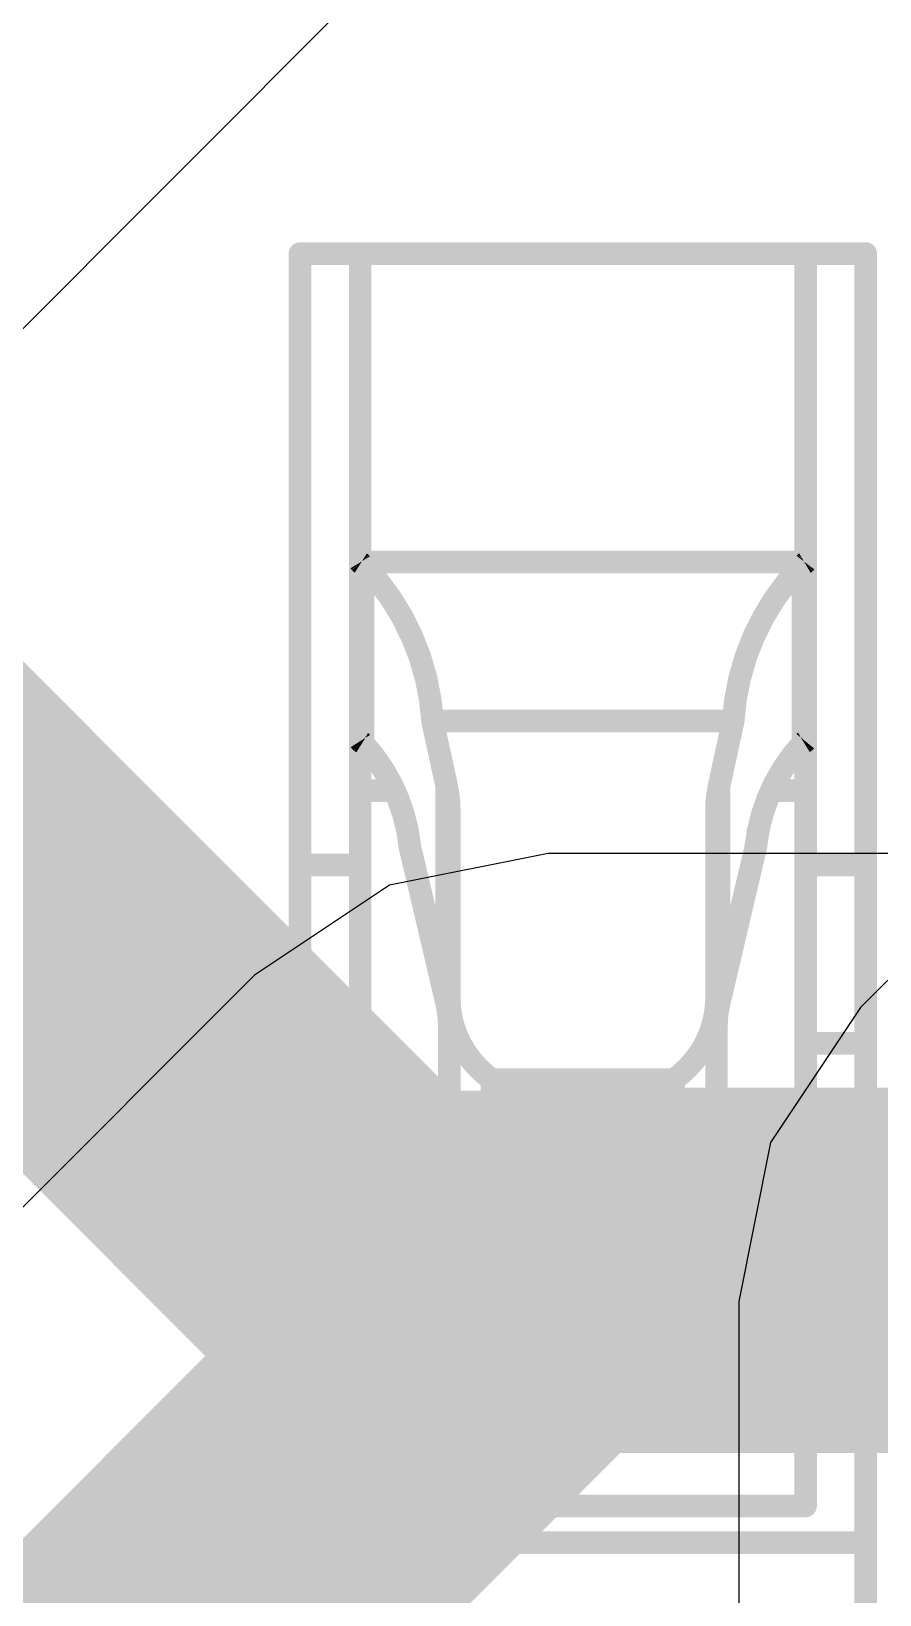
# Model space of a CAD drawing. Header units: inches. Extents: x -11 to 5433, y -4 to 5447.
# Drawn here: x 18.43 to 18.907, y 26.646 to 27.523 of the extents above; entities that cross this region are included whole.
import ezdxf

# ---------------------------------------------------------------- set-up
doc = ezdxf.new("R2010")
doc.units = ezdxf.units.IN
for name, color, linetype in [('Bottom Layer', 5, 'Continuous'), ('Bottom Solder', 6, 'Continuous'), ('Ground', 16, 'Continuous'), ('Mechanical 4', 56, 'Continuous'), ('Top Layer', 1, 'Continuous')]:
    doc.layers.add(name, color=color, linetype=linetype)

# ---------------------------------------------------------------- blocks, each defined once
blk = doc.blocks.new('WQFN_30_EP_2_5_4_5__B_27')
at = {"layer": 'Bottom Solder'}
blk.add_line((0.68417186, 1.90244222), (-5421.1859699, -5425.6862022), dxfattribs=at)

msp = doc.modelspace()

# ---------------------------------------------------------------- linework, layer by layer
at = {"layer": 'Bottom Layer'}
for points in [[(13.17094394, 32.2802758, 0.2032, 0.2032, 0), (18.6244738, 26.82674594, 0.2032, 0.2032, 0)], [(18.6244738, 26.82674594, 0.2032, 0.2032, 0), (21.05724008, 26.82674594, 0.2032, 0.2032, 0)]]:
    msp.add_lwpolyline(points, format="xyseb", dxfattribs=at)
msp.add_lwpolyline([(18.5736738, 26.82674594, 0.1016, 0.1016, 1), (18.6752738, 26.82674594, 0.1016, 0.1016, 1)], format="xyseb", close=True, dxfattribs=at)
msp.add_lwpolyline([(18.5736738, 26.82674594, 0.1016, 0.1016, 1), (18.6752738, 26.82674594, 0.1016, 0.1016, 1)], format="xyseb", close=True, dxfattribs=at)
at = {"layer": 'Ground'}
for p, q in [((18.72048326, 27.0615029), (18.63128862, 27.043761)), ((20.69328602, 27.0615029), (18.72048326, 27.0615029)), ((18.63128862, 27.043761), (18.55567282, 26.99323532)), ((18.55567282, 26.99323532), (15.00275892, 23.44032142))]:
    msp.add_line(p, q, dxfattribs=at)
for points in [[(15.113, 23.22094162, 0.2032, 0.2032, 0), (18.72048326, 26.82842488, 0.2032, 0.2032, 0)], [(18.72048326, 26.82842488, 0.2032, 0.2032, 0), (21.05891902, 26.82842488, 0.2032, 0.2032, 0)]]:
    msp.add_lwpolyline(points, format="xyseb", dxfattribs=at)
msp.add_lwpolyline([(18.66968326, 26.82842488, 0.1016, 0.1016, 1), (18.77128326, 26.82842488, 0.1016, 0.1016, 1)], format="xyseb", close=True, dxfattribs=at)
msp.add_lwpolyline([(18.66968326, 26.82842488, 0.1016, 0.1016, 1), (18.77128326, 26.82842488, 0.1016, 0.1016, 1)], format="xyseb", close=True, dxfattribs=at)
at = {"layer": 'Mechanical 4'}
for points in [[(18.5811541, 27.39794622, 0.0127, 0.0127, 0), (18.8986541, 27.39794622, 0.0127, 0.0127, 0)], [(18.5811541, 26.5149457, 0.0127, 0.0127, 0), (18.5811541, 27.39794622, 0.0127, 0.0127, 0)], [(18.61490562, 26.69548128, 0.0127, 0.0127, 0), (18.61490562, 27.39794622, 0.0127, 0.0127, 0)], [(18.86490512, 26.69548128, 0.0127, 0.0127, 0), (18.86490512, 27.39794622, 0.0127, 0.0127, 0)], [(18.8986541, 26.5149457, 0.0127, 0.0127, 0), (18.8986541, 27.39794622, 0.0127, 0.0127, 0)], [(18.6149996, 27.224609, 0.0127, 0.0127, -0.03260548548649916), (18.61490308, 27.22474616, 0.0127, 0.0127, 0)], [(18.61490562, 27.22494682, 0.0127, 0.0127, 0), (18.86490512, 27.22494682, 0.0127, 0.0127, 0)], [(18.61507072, 27.22453788, 0.0127, 0.0127, -0.02828759408060584), (18.61500214, 27.224609, 0.0127, 0.0127, 0)], [(18.6151647, 27.22445914, 0.0127, 0.0127, -0.02675080186849465), (18.61507072, 27.22453788, 0.0127, 0.0127, 0)], [(18.61528916, 27.22437278, 0.0127, 0.0127, -0.02199381115242386), (18.6151647, 27.22445914, 0.0127, 0.0127, 0)], [(18.6154568, 27.22427626, 0.0127, 0.0127, -0.01668692772783663), (18.61528916, 27.22437278, 0.0127, 0.0127, 0)], [(18.61566, 27.22416958, 0.0127, 0.0127, -0.009375562057051054), (18.61545426, 27.22427626, 0.0127, 0.0127, 0)], [(18.61589876, 27.22405528, 0.0127, 0.0127, -0.005205298958764762), (18.61566, 27.22416704, 0.0127, 0.0127, 0)], [(18.61589876, 27.22405528, 0.0127, 0.0127, 0), (18.6161553, 27.2239359, 0.0127, 0.0127, 0)], [(18.6161553, 27.2239359, 0.0127, 0.0127, 0), (18.61642454, 27.22381652, 0.0127, 0.0127, 0)], [(18.61642454, 27.12343572, 0.0127, 0.0127, 0), (18.61642454, 27.22381652, 0.0127, 0.0127, 0)], [(18.61642454, 27.22381652, 0.0127, 0.0127, -0.1798941776662689), (18.65553292, 27.13571154, 0.0127, 0.0127, 0)], [(18.82427782, 27.13571154, 0.0127, 0.0127, -0.1798941776662689), (18.8633862, 27.22381652, 0.0127, 0.0127, 0)], [(18.8633862, 27.22381652, 0.0127, 0.0127, 0), (18.86389674, 27.22405274, 0.0127, 0.0127, 0)], [(18.8633862, 27.12343572, 0.0127, 0.0127, 0), (18.8633862, 27.22381652, 0.0127, 0.0127, 0)], [(18.86389674, 27.22405274, 0.0127, 0.0127, 0), (18.86413296, 27.2241645, 0.0127, 0.0127, 0)], [(18.86434378, 27.22427118, 0.0127, 0.0127, -0.007070259486495799), (18.86413296, 27.2241645, 0.0127, 0.0127, 0)], [(18.86451904, 27.22437024, 0.0127, 0.0127, -0.01220881842591889), (18.86434124, 27.22427118, 0.0127, 0.0127, 0)], [(18.86466128, 27.22446168, 0.0127, 0.0127, -0.0226198299824085), (18.86452158, 27.22437024, 0.0127, 0.0127, 0)], [(18.8647578, 27.22454042, 0.0127, 0.0127, -0.03188108946924417), (18.86465874, 27.22446168, 0.0127, 0.0127, 0)], [(18.86482384, 27.22461408, 0.0127, 0.0127, -0.0374457797571103), (18.8647578, 27.22454042, 0.0127, 0.0127, 0)], [(18.86486956, 27.22468012, 0.0127, 0.0127, -0.03268866416232082), (18.86482384, 27.22461154, 0.0127, 0.0127, 0)], [(18.86490258, 27.22474616, 0.0127, 0.0127, -0.01323434485306156), (18.86486702, 27.22468012, 0.0127, 0.0127, 0)], [(18.65553292, 27.13571154, 0.0127, 0.0127, 0), (18.82427782, 27.13571154, 0.0127, 0.0127, 0)], [(18.65553292, 27.13571154, 0.0127, 0.0127, 0), (18.6633866, 27.0996156, 0.0127, 0.0127, 0)], [(18.81642414, 27.0996156, 0.0127, 0.0127, 0), (18.82427782, 27.13571154, 0.0127, 0.0127, 0)], [(18.61500214, 27.1244949, 0.0127, 0.0127, -0.02859692925153293), (18.61490308, 27.12467778, 0.0127, 0.0127, 0)], [(18.6151647, 27.12429678, 0.0127, 0.0127, -0.05432141872401224), (18.61500468, 27.12449744, 0.0127, 0.0127, 0)], [(18.61528916, 27.1241774, 0.0127, 0.0127, -0.02338615140258092), (18.6151647, 27.12429424, 0.0127, 0.0127, 0)], [(18.61545426, 27.12405294, 0.0127, 0.0127, -0.01856230619696064), (18.61528916, 27.12417994, 0.0127, 0.0127, 0)], [(18.61566, 27.12390816, 0.0127, 0.0127, -0.01073692511027634), (18.61545426, 27.1240504, 0.0127, 0.0127, 0)], [(18.61589876, 27.12375576, 0.0127, 0.0127, -0.006054831021714916), (18.61566254, 27.12390816, 0.0127, 0.0127, 0)], [(18.61589876, 27.1237583, 0.0127, 0.0127, 0), (18.6161553, 27.12359828, 0.0127, 0.0127, 0)], [(18.6161553, 27.12359828, 0.0127, 0.0127, 0), (18.61642454, 27.12343572, 0.0127, 0.0127, 0)], [(18.61642454, 27.12343826, 0.0127, 0.0127, -0.1625908253546253), (18.64286594, 27.0649446, 0.0127, 0.0127, 0)], [(18.8369448, 27.0649446, 0.0127, 0.0127, -0.1625908253546254), (18.8633862, 27.12343826, 0.0127, 0.0127, 0)], [(18.8633862, 27.12343572, 0.0127, 0.0127, 0), (18.86389674, 27.12375322, 0.0127, 0.0127, 0)], [(18.86413296, 27.12390308, 0.0127, 0.0127, -0.004820614393977615), (18.86389674, 27.12375322, 0.0127, 0.0127, 0)], [(18.86434124, 27.12404532, 0.0127, 0.0127, -0.00811995884739656), (18.86413042, 27.12390308, 0.0127, 0.0127, 0)], [(18.86451904, 27.12418248, 0.0127, 0.0127, -0.01372913838490417), (18.86434124, 27.12404786, 0.0127, 0.0127, 0)], [(18.86465874, 27.12429932, 0.0127, 0.0127, -0.02446216601985959), (18.86452158, 27.12417994, 0.0127, 0.0127, 0)], [(18.8647578, 27.124406, 0.0127, 0.0127, -0.03231853505948347), (18.86465874, 27.12429932, 0.0127, 0.0127, 0)], [(18.86482384, 27.12450252, 0.0127, 0.0127, -0.03504147992370631), (18.8647578, 27.124406, 0.0127, 0.0127, 0)], [(18.86486956, 27.12459142, 0.0127, 0.0127, -0.02840446087990029), (18.86482384, 27.12450252, 0.0127, 0.0127, 0)], [(18.86490512, 27.12467524, 0.0127, 0.0127, -0.01102179296441931), (18.86486956, 27.12458888, 0.0127, 0.0127, 0)], [(18.61490562, 27.09661078, 0.0127, 0.0127, 0), (18.633567, 27.09661078, 0.0127, 0.0127, 0)], [(18.6633866, 26.9776575, 0.0127, 0.0127, 0), (18.6633866, 27.0996156, 0.0127, 0.0127, 0)], [(18.6633866, 27.0996156, 0.0127, 0.0127, -0.05365795323476556), (18.66490552, 27.085544, 0.0127, 0.0127, 0)], [(18.81490522, 27.085544, 0.0127, 0.0127, -0.05365795323520318), (18.81642414, 27.0996156, 0.0127, 0.0127, 0)], [(18.81642414, 26.9776575, 0.0127, 0.0127, 0), (18.81642414, 27.0996156, 0.0127, 0.0127, 0)], [(18.84624374, 27.09661078, 0.0127, 0.0127, 0), (18.86490512, 27.09661078, 0.0127, 0.0127, 0)], [(18.66490552, 26.86619468, 0.0127, 0.0127, 0), (18.66490552, 27.085544, 0.0127, 0.0127, 0)], [(18.81490522, 26.86619468, 0.0127, 0.0127, 0), (18.81490522, 27.085544, 0.0127, 0.0127, 0)], [(18.6428634, 27.06494714, 0.0127, 0.0127, 0), (18.6633866, 26.9776575, 0.0127, 0.0127, 0)], [(18.81642414, 26.9776575, 0.0127, 0.0127, 0), (18.8369448, 27.06494714, 0.0127, 0.0127, 0)], [(18.5811541, 27.05494462, 0.0127, 0.0127, 0), (18.61490562, 27.05494462, 0.0127, 0.0127, 0)], [(18.86490512, 27.05494462, 0.0127, 0.0127, 0), (18.8986541, 27.05494462, 0.0127, 0.0127, 0)], [(18.6889136, 26.93460704, 0.0127, 0.0127, -0.2374801051851251), (18.66490552, 26.97917896, 0.0127, 0.0127, 0)], [(18.81490522, 26.97917896, 0.0127, 0.0127, -0.2374801051860468), (18.79089714, 26.93460704, 0.0127, 0.0127, 0)], [(18.6633866, 26.9776575, 0.0127, 0.0127, -0.05786387190151768), (18.66490552, 26.96463492, 0.0127, 0.0127, 0)], [(18.81490522, 26.96463492, 0.0127, 0.0127, -0.05786387190108001), (18.81642414, 26.9776575, 0.0127, 0.0127, 0)], [(18.5811541, 26.95494482, 0.0127, 0.0127, 0), (18.61490562, 26.95494482, 0.0127, 0.0127, 0)], [(18.86490512, 26.95494482, 0.0127, 0.0127, 0), (18.8986541, 26.95494482, 0.0127, 0.0127, 0)], [(18.68891614, 26.93460704, 0.0127, 0.0127, 0), (18.7908946, 26.93460704, 0.0127, 0.0127, 0)], [(18.68891614, 26.82494508, 0.0127, 0.0127, 0), (18.68891614, 26.93460704, 0.0127, 0.0127, 0)], [(18.7908946, 26.82494508, 0.0127, 0.0127, 0), (18.7908946, 26.93460704, 0.0127, 0.0127, 0)], [(18.2636541, 26.91994615999999, 0.0127, 0.0127, 0), (18.5811541, 26.91994615999999, 0.0127, 0.0127, 0)], [(18.8986541, 26.91994615999999, 0.0127, 0.0127, 0), (19.2161541, 26.91994615999999, 0.0127, 0.0127, 0)], [(18.6889136, 26.82494762, 0.0127, 0.0127, -0.2473774779348601), (18.66490552, 26.86619722, 0.0127, 0.0127, 0)], [(18.81490522, 26.86619722, 0.0127, 0.0127, -0.2473774779353234), (18.79089714, 26.82494762, 0.0127, 0.0127, 0)], [(18.68891614, 26.82494508, 0.0127, 0.0127, 0), (18.7908946, 26.82494508, 0.0127, 0.0127, 0)], [(18.61490562, 26.75215376, 0.0127, 0.0127, 0), (18.86490512, 26.75215376, 0.0127, 0.0127, 0)], [(18.61490562, 26.69548128, 0.0127, 0.0127, 0), (18.86490512, 26.69548128, 0.0127, 0.0127, 0)], [(18.5811541, 26.67494538, 0.0127, 0.0127, 0), (18.8986541, 26.67494538, 0.0127, 0.0127, 0)]]:
    msp.add_lwpolyline(points, format="xyseb", dxfattribs=at)
for points in [[(18.5779791, 27.39794622, 0.00635, 0.00635, 1), (18.5843291, 27.39794622, 0.00635, 0.00635, 1)], [(18.5779791, 27.39794622, 0.00635, 0.00635, 1), (18.5843291, 27.39794622, 0.00635, 0.00635, 1)], [(18.61173062, 27.39794622, 0.00635, 0.00635, 1), (18.61808062, 27.39794622, 0.00635, 0.00635, 1)], [(18.86173012, 27.39794622, 0.00635, 0.00635, 1), (18.86808012, 27.39794622, 0.00635, 0.00635, 1)], [(18.8954791, 27.39794622, 0.00635, 0.00635, 1), (18.9018291, 27.39794622, 0.00635, 0.00635, 1)], [(18.8954791, 27.39794622, 0.00635, 0.00635, 1), (18.9018291, 27.39794622, 0.00635, 0.00635, 1)], [(18.61172808, 27.22474616, 0.00635, 0.00635, 1), (18.61807808, 27.22474616, 0.00635, 0.00635, 1)], [(18.61173062, 27.22494682, 0.00635, 0.00635, 1), (18.61808062, 27.22494682, 0.00635, 0.00635, 1)], [(18.6118246, 27.224609, 0.00635, 0.00635, 1), (18.6181746, 27.224609, 0.00635, 0.00635, 1)], [(18.61182714, 27.224609, 0.00635, 0.00635, 1), (18.61817714, 27.224609, 0.00635, 0.00635, 1)], [(18.61189572, 27.22453788, 0.00635, 0.00635, 1), (18.61824572, 27.22453788, 0.00635, 0.00635, 1)], [(18.61189572, 27.22453788, 0.00635, 0.00635, 1), (18.61824572, 27.22453788, 0.00635, 0.00635, 1)], [(18.6119897, 27.22445914, 0.00635, 0.00635, 1), (18.6183397, 27.22445914, 0.00635, 0.00635, 1)], [(18.6119897, 27.22445914, 0.00635, 0.00635, 1), (18.6183397, 27.22445914, 0.00635, 0.00635, 1)], [(18.61211416, 27.22437278, 0.00635, 0.00635, 1), (18.61846416, 27.22437278, 0.00635, 0.00635, 1)], [(18.61211416, 27.22437278, 0.00635, 0.00635, 1), (18.61846416, 27.22437278, 0.00635, 0.00635, 1)], [(18.61227926, 27.22427626, 0.00635, 0.00635, 1), (18.61862926, 27.22427626, 0.00635, 0.00635, 1)], [(18.6122818, 27.22427626, 0.00635, 0.00635, 1), (18.6186318, 27.22427626, 0.00635, 0.00635, 1)], [(18.612485, 27.22416958, 0.00635, 0.00635, 1), (18.618835, 27.22416958, 0.00635, 0.00635, 1)], [(18.612485, 27.22416704, 0.00635, 0.00635, 1), (18.618835, 27.22416704, 0.00635, 0.00635, 1)], [(18.61272376, 27.22405528, 0.00635, 0.00635, 1), (18.61907376, 27.22405528, 0.00635, 0.00635, 1)], [(18.61272376, 27.22405528, 0.00635, 0.00635, 1), (18.61907376, 27.22405528, 0.00635, 0.00635, 1)], [(18.6129803, 27.2239359, 0.00635, 0.00635, 1), (18.6193303, 27.2239359, 0.00635, 0.00635, 1)], [(18.6129803, 27.2239359, 0.00635, 0.00635, 1), (18.6193303, 27.2239359, 0.00635, 0.00635, 1)], [(18.61324954, 27.22381652, 0.00635, 0.00635, 1), (18.61959954, 27.22381652, 0.00635, 0.00635, 1)], [(18.61324954, 27.22381652, 0.00635, 0.00635, 1), (18.61959954, 27.22381652, 0.00635, 0.00635, 1)], [(18.61324954, 27.22381652, 0.00635, 0.00635, 1), (18.61959954, 27.22381652, 0.00635, 0.00635, 1)], [(18.8602112, 27.22381652, 0.00635, 0.00635, 1), (18.8665612, 27.22381652, 0.00635, 0.00635, 1)], [(18.8602112, 27.22381652, 0.00635, 0.00635, 1), (18.8665612, 27.22381652, 0.00635, 0.00635, 1)], [(18.8602112, 27.22381652, 0.00635, 0.00635, 1), (18.8665612, 27.22381652, 0.00635, 0.00635, 1)], [(18.86072174, 27.22405274, 0.00635, 0.00635, 1), (18.86707174, 27.22405274, 0.00635, 0.00635, 1)], [(18.86072174, 27.22405274, 0.00635, 0.00635, 1), (18.86707174, 27.22405274, 0.00635, 0.00635, 1)], [(18.86095796, 27.2241645, 0.00635, 0.00635, 1), (18.86730796, 27.2241645, 0.00635, 0.00635, 1)], [(18.86095796, 27.2241645, 0.00635, 0.00635, 1), (18.86730796, 27.2241645, 0.00635, 0.00635, 1)], [(18.86116624, 27.22427118, 0.00635, 0.00635, 1), (18.86751624, 27.22427118, 0.00635, 0.00635, 1)], [(18.86116878, 27.22427118, 0.00635, 0.00635, 1), (18.86751878, 27.22427118, 0.00635, 0.00635, 1)], [(18.86134404, 27.22437024, 0.00635, 0.00635, 1), (18.86769404, 27.22437024, 0.00635, 0.00635, 1)], [(18.86134658, 27.22437024, 0.00635, 0.00635, 1), (18.86769658, 27.22437024, 0.00635, 0.00635, 1)], [(18.86148374, 27.22446168, 0.00635, 0.00635, 1), (18.86783374, 27.22446168, 0.00635, 0.00635, 1)], [(18.86148628, 27.22446168, 0.00635, 0.00635, 1), (18.86783628, 27.22446168, 0.00635, 0.00635, 1)], [(18.8615828, 27.22454042, 0.00635, 0.00635, 1), (18.8679328, 27.22454042, 0.00635, 0.00635, 1)], [(18.8615828, 27.22454042, 0.00635, 0.00635, 1), (18.8679328, 27.22454042, 0.00635, 0.00635, 1)], [(18.86164884, 27.22461408, 0.00635, 0.00635, 1), (18.86799884, 27.22461408, 0.00635, 0.00635, 1)], [(18.86164884, 27.22461154, 0.00635, 0.00635, 1), (18.86799884, 27.22461154, 0.00635, 0.00635, 1)], [(18.86169202, 27.22468012, 0.00635, 0.00635, 1), (18.86804202, 27.22468012, 0.00635, 0.00635, 1)], [(18.86169456, 27.22468012, 0.00635, 0.00635, 1), (18.86804456, 27.22468012, 0.00635, 0.00635, 1)], [(18.86172758, 27.22474616, 0.00635, 0.00635, 1), (18.86807758, 27.22474616, 0.00635, 0.00635, 1)], [(18.86173012, 27.22494682, 0.00635, 0.00635, 1), (18.86808012, 27.22494682, 0.00635, 0.00635, 1)], [(18.65235792, 27.13571154, 0.00635, 0.00635, 1), (18.65870792, 27.13571154, 0.00635, 0.00635, 1)], [(18.65235792, 27.13571154, 0.00635, 0.00635, 1), (18.65870792, 27.13571154, 0.00635, 0.00635, 1)], [(18.65235792, 27.13571154, 0.00635, 0.00635, 1), (18.65870792, 27.13571154, 0.00635, 0.00635, 1)], [(18.82110282, 27.13571154, 0.00635, 0.00635, 1), (18.82745282, 27.13571154, 0.00635, 0.00635, 1)], [(18.82110282, 27.13571154, 0.00635, 0.00635, 1), (18.82745282, 27.13571154, 0.00635, 0.00635, 1)], [(18.82110282, 27.13571154, 0.00635, 0.00635, 1), (18.82745282, 27.13571154, 0.00635, 0.00635, 1)], [(18.61172808, 27.12467778, 0.00635, 0.00635, 1), (18.61807808, 27.12467778, 0.00635, 0.00635, 1)], [(18.61182714, 27.1244949, 0.00635, 0.00635, 1), (18.61817714, 27.1244949, 0.00635, 0.00635, 1)], [(18.61182968, 27.12449744, 0.00635, 0.00635, 1), (18.61817968, 27.12449744, 0.00635, 0.00635, 1)], [(18.6119897, 27.12429678, 0.00635, 0.00635, 1), (18.6183397, 27.12429678, 0.00635, 0.00635, 1)], [(18.6119897, 27.12429424, 0.00635, 0.00635, 1), (18.6183397, 27.12429424, 0.00635, 0.00635, 1)], [(18.61211416, 27.12417994, 0.00635, 0.00635, 1), (18.61846416, 27.12417994, 0.00635, 0.00635, 1)], [(18.61211416, 27.1241774, 0.00635, 0.00635, 1), (18.61846416, 27.1241774, 0.00635, 0.00635, 1)], [(18.61227926, 27.12405294, 0.00635, 0.00635, 1), (18.61862926, 27.12405294, 0.00635, 0.00635, 1)], [(18.61227926, 27.1240504, 0.00635, 0.00635, 1), (18.61862926, 27.1240504, 0.00635, 0.00635, 1)], [(18.612485, 27.12390816, 0.00635, 0.00635, 1), (18.618835, 27.12390816, 0.00635, 0.00635, 1)], [(18.61248754, 27.12390816, 0.00635, 0.00635, 1), (18.61883754, 27.12390816, 0.00635, 0.00635, 1)], [(18.61272376, 27.1237583, 0.00635, 0.00635, 1), (18.61907376, 27.1237583, 0.00635, 0.00635, 1)], [(18.61272376, 27.12375576, 0.00635, 0.00635, 1), (18.61907376, 27.12375576, 0.00635, 0.00635, 1)], [(18.6129803, 27.12359828, 0.00635, 0.00635, 1), (18.6193303, 27.12359828, 0.00635, 0.00635, 1)], [(18.6129803, 27.12359828, 0.00635, 0.00635, 1), (18.6193303, 27.12359828, 0.00635, 0.00635, 1)], [(18.61324954, 27.12343826, 0.00635, 0.00635, 1), (18.61959954, 27.12343826, 0.00635, 0.00635, 1)], [(18.61324954, 27.12343572, 0.00635, 0.00635, 1), (18.61959954, 27.12343572, 0.00635, 0.00635, 1)], [(18.61324954, 27.12343572, 0.00635, 0.00635, 1), (18.61959954, 27.12343572, 0.00635, 0.00635, 1)], [(18.8602112, 27.12343826, 0.00635, 0.00635, 1), (18.8665612, 27.12343826, 0.00635, 0.00635, 1)], [(18.8602112, 27.12343572, 0.00635, 0.00635, 1), (18.8665612, 27.12343572, 0.00635, 0.00635, 1)], [(18.8602112, 27.12343572, 0.00635, 0.00635, 1), (18.8665612, 27.12343572, 0.00635, 0.00635, 1)], [(18.86072174, 27.12375322, 0.00635, 0.00635, 1), (18.86707174, 27.12375322, 0.00635, 0.00635, 1)], [(18.86072174, 27.12375322, 0.00635, 0.00635, 1), (18.86707174, 27.12375322, 0.00635, 0.00635, 1)], [(18.86095542, 27.12390308, 0.00635, 0.00635, 1), (18.86730542, 27.12390308, 0.00635, 0.00635, 1)], [(18.86095796, 27.12390308, 0.00635, 0.00635, 1), (18.86730796, 27.12390308, 0.00635, 0.00635, 1)], [(18.86116624, 27.12404786, 0.00635, 0.00635, 1), (18.86751624, 27.12404786, 0.00635, 0.00635, 1)], [(18.86116624, 27.12404532, 0.00635, 0.00635, 1), (18.86751624, 27.12404532, 0.00635, 0.00635, 1)], [(18.86134404, 27.12418248, 0.00635, 0.00635, 1), (18.86769404, 27.12418248, 0.00635, 0.00635, 1)], [(18.86134658, 27.12417994, 0.00635, 0.00635, 1), (18.86769658, 27.12417994, 0.00635, 0.00635, 1)], [(18.86148374, 27.12429932, 0.00635, 0.00635, 1), (18.86783374, 27.12429932, 0.00635, 0.00635, 1)], [(18.86148374, 27.12429932, 0.00635, 0.00635, 1), (18.86783374, 27.12429932, 0.00635, 0.00635, 1)], [(18.8615828, 27.124406, 0.00635, 0.00635, 1), (18.8679328, 27.124406, 0.00635, 0.00635, 1)], [(18.8615828, 27.124406, 0.00635, 0.00635, 1), (18.8679328, 27.124406, 0.00635, 0.00635, 1)], [(18.86164884, 27.12450252, 0.00635, 0.00635, 1), (18.86799884, 27.12450252, 0.00635, 0.00635, 1)], [(18.86164884, 27.12450252, 0.00635, 0.00635, 1), (18.86799884, 27.12450252, 0.00635, 0.00635, 1)], [(18.86169456, 27.12459142, 0.00635, 0.00635, 1), (18.86804456, 27.12459142, 0.00635, 0.00635, 1)], [(18.86169456, 27.12458888, 0.00635, 0.00635, 1), (18.86804456, 27.12458888, 0.00635, 0.00635, 1)], [(18.86173012, 27.12467524, 0.00635, 0.00635, 1), (18.86808012, 27.12467524, 0.00635, 0.00635, 1)], [(18.61173062, 27.09661078, 0.00635, 0.00635, 1), (18.61808062, 27.09661078, 0.00635, 0.00635, 1)], [(18.630392, 27.09661078, 0.00635, 0.00635, 1), (18.636742, 27.09661078, 0.00635, 0.00635, 1)], [(18.6602116, 27.0996156, 0.00635, 0.00635, 1), (18.6665616, 27.0996156, 0.00635, 0.00635, 1)], [(18.6602116, 27.0996156, 0.00635, 0.00635, 1), (18.6665616, 27.0996156, 0.00635, 0.00635, 1)], [(18.6602116, 27.0996156, 0.00635, 0.00635, 1), (18.6665616, 27.0996156, 0.00635, 0.00635, 1)], [(18.81324914, 27.0996156, 0.00635, 0.00635, 1), (18.81959914, 27.0996156, 0.00635, 0.00635, 1)], [(18.81324914, 27.0996156, 0.00635, 0.00635, 1), (18.81959914, 27.0996156, 0.00635, 0.00635, 1)], [(18.81324914, 27.0996156, 0.00635, 0.00635, 1), (18.81959914, 27.0996156, 0.00635, 0.00635, 1)], [(18.84306874, 27.09661078, 0.00635, 0.00635, 1), (18.84941874, 27.09661078, 0.00635, 0.00635, 1)], [(18.86173012, 27.09661078, 0.00635, 0.00635, 1), (18.86808012, 27.09661078, 0.00635, 0.00635, 1)], [(18.66173052, 27.085544, 0.00635, 0.00635, 1), (18.66808052, 27.085544, 0.00635, 0.00635, 1)], [(18.66173052, 27.085544, 0.00635, 0.00635, 1), (18.66808052, 27.085544, 0.00635, 0.00635, 1)], [(18.81173022, 27.085544, 0.00635, 0.00635, 1), (18.81808022, 27.085544, 0.00635, 0.00635, 1)], [(18.81173022, 27.085544, 0.00635, 0.00635, 1), (18.81808022, 27.085544, 0.00635, 0.00635, 1)], [(18.6396884, 27.06494714, 0.00635, 0.00635, 1), (18.6460384, 27.06494714, 0.00635, 0.00635, 1)], [(18.63969094, 27.0649446, 0.00635, 0.00635, 1), (18.64604094, 27.0649446, 0.00635, 0.00635, 1)], [(18.8337698, 27.06494714, 0.00635, 0.00635, 1), (18.8401198, 27.06494714, 0.00635, 0.00635, 1)], [(18.8337698, 27.0649446, 0.00635, 0.00635, 1), (18.8401198, 27.0649446, 0.00635, 0.00635, 1)], [(18.5779791, 27.05494462, 0.00635, 0.00635, 1), (18.5843291, 27.05494462, 0.00635, 0.00635, 1)], [(18.61173062, 27.05494462, 0.00635, 0.00635, 1), (18.61808062, 27.05494462, 0.00635, 0.00635, 1)], [(18.86173012, 27.05494462, 0.00635, 0.00635, 1), (18.86808012, 27.05494462, 0.00635, 0.00635, 1)], [(18.8954791, 27.05494462, 0.00635, 0.00635, 1), (18.9018291, 27.05494462, 0.00635, 0.00635, 1)], [(18.66173052, 26.97917896, 0.00635, 0.00635, 1), (18.66808052, 26.97917896, 0.00635, 0.00635, 1)], [(18.81173022, 26.97917896, 0.00635, 0.00635, 1), (18.81808022, 26.97917896, 0.00635, 0.00635, 1)], [(18.6602116, 26.9776575, 0.00635, 0.00635, 1), (18.6665616, 26.9776575, 0.00635, 0.00635, 1)], [(18.6602116, 26.9776575, 0.00635, 0.00635, 1), (18.6665616, 26.9776575, 0.00635, 0.00635, 1)], [(18.6602116, 26.9776575, 0.00635, 0.00635, 1), (18.6665616, 26.9776575, 0.00635, 0.00635, 1)], [(18.81324914, 26.9776575, 0.00635, 0.00635, 1), (18.81959914, 26.9776575, 0.00635, 0.00635, 1)], [(18.81324914, 26.9776575, 0.00635, 0.00635, 1), (18.81959914, 26.9776575, 0.00635, 0.00635, 1)], [(18.81324914, 26.9776575, 0.00635, 0.00635, 1), (18.81959914, 26.9776575, 0.00635, 0.00635, 1)], [(18.66173052, 26.96463492, 0.00635, 0.00635, 1), (18.66808052, 26.96463492, 0.00635, 0.00635, 1)], [(18.81173022, 26.96463492, 0.00635, 0.00635, 1), (18.81808022, 26.96463492, 0.00635, 0.00635, 1)], [(18.5779791, 26.95494482, 0.00635, 0.00635, 1), (18.5843291, 26.95494482, 0.00635, 0.00635, 1)], [(18.61173062, 26.95494482, 0.00635, 0.00635, 1), (18.61808062, 26.95494482, 0.00635, 0.00635, 1)], [(18.86173012, 26.95494482, 0.00635, 0.00635, 1), (18.86808012, 26.95494482, 0.00635, 0.00635, 1)], [(18.8954791, 26.95494482, 0.00635, 0.00635, 1), (18.9018291, 26.95494482, 0.00635, 0.00635, 1)], [(18.6857386, 26.93460704, 0.00635, 0.00635, 1), (18.6920886, 26.93460704, 0.00635, 0.00635, 1)], [(18.68574114, 26.93460704, 0.00635, 0.00635, 1), (18.69209114, 26.93460704, 0.00635, 0.00635, 1)], [(18.68574114, 26.93460704, 0.00635, 0.00635, 1), (18.69209114, 26.93460704, 0.00635, 0.00635, 1)], [(18.7877196, 26.93460704, 0.00635, 0.00635, 1), (18.7940696, 26.93460704, 0.00635, 0.00635, 1)], [(18.7877196, 26.93460704, 0.00635, 0.00635, 1), (18.7940696, 26.93460704, 0.00635, 0.00635, 1)], [(18.78772214, 26.93460704, 0.00635, 0.00635, 1), (18.79407214, 26.93460704, 0.00635, 0.00635, 1)], [(18.5779791, 26.91994615999999, 0.00635, 0.00635, 1), (18.5843291, 26.91994615999999, 0.00635, 0.00635, 1)], [(18.8954791, 26.91994615999999, 0.00635, 0.00635, 1), (18.9018291, 26.91994615999999, 0.00635, 0.00635, 1)], [(18.66173052, 26.86619722, 0.00635, 0.00635, 1), (18.66808052, 26.86619722, 0.00635, 0.00635, 1)], [(18.66173052, 26.86619468, 0.00635, 0.00635, 1), (18.66808052, 26.86619468, 0.00635, 0.00635, 1)], [(18.81173022, 26.86619722, 0.00635, 0.00635, 1), (18.81808022, 26.86619722, 0.00635, 0.00635, 1)], [(18.81173022, 26.86619468, 0.00635, 0.00635, 1), (18.81808022, 26.86619468, 0.00635, 0.00635, 1)], [(18.6857386, 26.82494762, 0.00635, 0.00635, 1), (18.6920886, 26.82494762, 0.00635, 0.00635, 1)], [(18.68574114, 26.82494508, 0.00635, 0.00635, 1), (18.69209114, 26.82494508, 0.00635, 0.00635, 1)], [(18.68574114, 26.82494508, 0.00635, 0.00635, 1), (18.69209114, 26.82494508, 0.00635, 0.00635, 1)], [(18.7877196, 26.82494508, 0.00635, 0.00635, 1), (18.7940696, 26.82494508, 0.00635, 0.00635, 1)], [(18.7877196, 26.82494508, 0.00635, 0.00635, 1), (18.7940696, 26.82494508, 0.00635, 0.00635, 1)], [(18.78772214, 26.82494762, 0.00635, 0.00635, 1), (18.79407214, 26.82494762, 0.00635, 0.00635, 1)], [(18.61173062, 26.75215376, 0.00635, 0.00635, 1), (18.61808062, 26.75215376, 0.00635, 0.00635, 1)], [(18.86173012, 26.75215376, 0.00635, 0.00635, 1), (18.86808012, 26.75215376, 0.00635, 0.00635, 1)], [(18.61173062, 26.69548128, 0.00635, 0.00635, 1), (18.61808062, 26.69548128, 0.00635, 0.00635, 1)], [(18.61173062, 26.69548128, 0.00635, 0.00635, 1), (18.61808062, 26.69548128, 0.00635, 0.00635, 1)], [(18.86173012, 26.69548128, 0.00635, 0.00635, 1), (18.86808012, 26.69548128, 0.00635, 0.00635, 1)], [(18.86173012, 26.69548128, 0.00635, 0.00635, 1), (18.86808012, 26.69548128, 0.00635, 0.00635, 1)], [(18.5779791, 26.67494538, 0.00635, 0.00635, 1), (18.5843291, 26.67494538, 0.00635, 0.00635, 1)], [(18.8954791, 26.67494538, 0.00635, 0.00635, 1), (18.9018291, 26.67494538, 0.00635, 0.00635, 1)]]:
    msp.add_lwpolyline(points, format="xyseb", close=True, dxfattribs=at)
at = {"layer": 'Top Layer'}
for p, q in [((20.23501668, 28.31425376), (18.89578898, 26.97502606)), ((18.89578898, 26.97502606), (18.8452633, 26.89941026)), ((18.8452633, 26.89941026), (18.8275214, 26.81021562)), ((18.8275214, 26.81021562), (18.8275214, 26.62274584))]:
    msp.add_line(p, q, dxfattribs=at)

# ---------------------------------------------------------------- block references
at = {"rotation": 180}
msp.add_blockref('WQFN_30_EP_2_5_4_5__B_27', (11.66616412, 21.80690584), dxfattribs=at)

doc.saveas('drawing.dxf')
